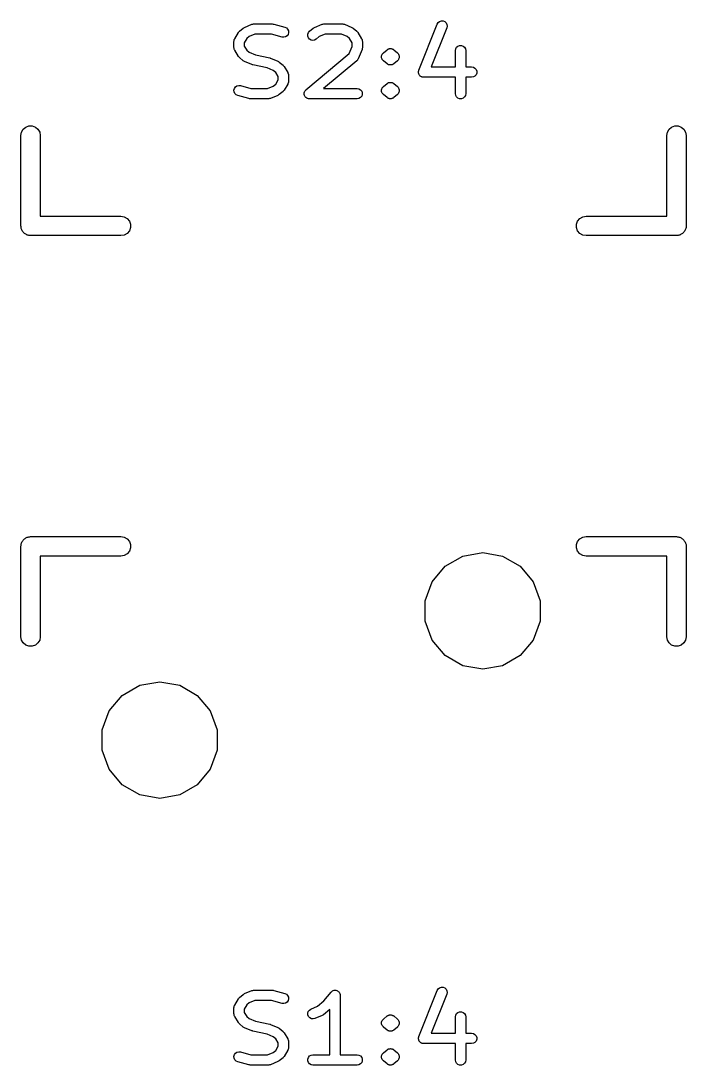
# Model space of a CAD drawing. Extents: x 15 to 276, y -105 to -15.
# Drawn here: x 91.46 to 104.54, y -82.85 to -62.32 of the extents above; entities that cross this region are included whole.
import ezdxf

# ---------------------------------------------------------------- set-up
doc = ezdxf.new("R2010")
doc.units = 0
doc.header["$MEASUREMENT"] = 0
doc.layers.add('BLACK', color=7, linetype='CONTINUOUS')

msp = doc.modelspace()

# ---------------------------------------------------------------- linework, layer by layer
at = {"layer": 'Black'}
for p, q in [((95.8564, -62.4462), (96.0015, -62.3857)), ((96.0015, -62.3857), (96.0038, -62.3852)), ((96.0038, -62.3852), (96.0058, -62.3841)), ((96.0058, -62.3841), (96.0209, -62.3814)), ((96.0209, -62.3814), (96.0359, -62.378)), ((96.0359, -62.378), (96.0383, -62.3783)), ((96.0383, -62.3783), (96.0406, -62.3779)), ((96.0406, -62.3779), (96.4034, -62.3779)), ((96.4034, -62.3779), (96.417, -62.3803)), ((96.417, -62.3803), (96.4306, -62.3816)), ((96.4306, -62.3816), (96.6483, -62.4421)), ((97.2352, -62.4462), (97.3804, -62.3857)), ((97.3804, -62.3857), (97.3826, -62.3852)), ((97.3826, -62.3852), (97.3847, -62.3841)), ((97.3847, -62.3841), (97.3998, -62.3814)), ((97.3998, -62.3814), (97.4148, -62.378)), ((97.4148, -62.378), (97.4171, -62.3783)), ((97.4171, -62.3783), (97.4194, -62.3779)), ((97.4194, -62.3779), (97.7823, -62.3779)), ((97.7823, -62.3779), (97.7846, -62.3783)), ((97.7846, -62.3783), (97.7869, -62.378)), ((97.7869, -62.378), (97.8019, -62.3814)), ((97.8019, -62.3814), (97.817, -62.3841)), ((97.817, -62.3841), (97.8191, -62.3852)), ((97.8191, -62.3852), (97.8214, -62.3857)), ((97.8214, -62.3857), (97.9665, -62.4462)), ((99.2845, -63.2885), (99.6474, -62.3813)), ((99.6474, -62.3813), (99.666, -62.3513)), ((99.666, -62.3513), (99.6937, -62.3295)), ((99.6937, -62.3295), (99.7272, -62.3185)), ((99.7272, -62.3185), (99.7625, -62.3196)), ((99.7625, -62.3196), (99.7953, -62.3327)), ((99.7953, -62.3327), (99.8216, -62.3562)), ((99.8216, -62.3562), (99.8382, -62.3873)), ((99.8382, -62.3873), (99.8433, -62.4222)), ((95.6632, -62.6692), (95.7357, -62.5482)), ((95.7357, -62.5482), (95.7468, -62.5354)), ((95.7468, -62.5354), (95.7578, -62.5224)), ((95.7578, -62.5224), (95.8304, -62.4619)), ((95.8304, -62.4619), (95.8436, -62.4544)), ((95.8436, -62.4544), (95.8564, -62.4462)), ((96.0609, -62.5811), (95.9487, -62.6279)), ((96.3896, -62.5811), (96.0609, -62.5811)), ((96.5939, -62.6379), (96.3896, -62.5811)), ((96.6483, -62.4421), (96.6802, -62.4573)), ((96.6923, -62.6125), (96.6632, -62.6325)), ((96.6802, -62.4573), (96.7049, -62.4825)), ((96.7128, -62.5838), (96.6923, -62.6125)), ((96.7049, -62.4825), (96.7195, -62.5146)), ((96.7223, -62.5498), (96.7128, -62.5838)), ((96.7195, -62.5146), (96.7223, -62.5498)), ((97.1016, -62.6178), (97.1017, -62.5825)), ((97.1136, -62.651), (97.1016, -62.6178)), ((97.1017, -62.5825), (97.1139, -62.5494)), ((97.1139, -62.5494), (97.1367, -62.5224)), ((97.1367, -62.5224), (97.2092, -62.4619)), ((97.2092, -62.4619), (97.2224, -62.4544)), ((97.2224, -62.4544), (97.2352, -62.4462)), ((97.4397, -62.5811), (97.3275, -62.6279)), ((97.762, -62.5811), (97.4397, -62.5811)), ((97.8742, -62.6279), (97.762, -62.5811)), ((97.9665, -62.4462), (97.9793, -62.4544)), ((97.9793, -62.4544), (97.9925, -62.4619)), ((97.9925, -62.4619), (98.065, -62.5224)), ((98.065, -62.5224), (98.076, -62.5354)), ((98.076, -62.5354), (98.0871, -62.5482)), ((98.0871, -62.5482), (98.1597, -62.6692)), ((99.836, -62.4568), (99.5289, -63.2246)), ((99.8433, -62.4222), (99.836, -62.4568)), ((95.6487, -62.7214), (95.6504, -62.7118)), ((95.6487, -62.8424), (95.6487, -62.7214)), ((95.6504, -62.7118), (95.6505, -62.7021)), ((95.6505, -62.7021), (95.6534, -62.6946)), ((95.6534, -62.6946), (95.6548, -62.6867)), ((95.6548, -62.6867), (95.6597, -62.6782)), ((95.6597, -62.6782), (95.6632, -62.6692)), ((95.9011, -62.6675), (95.8519, -62.7496)), ((95.8519, -62.7496), (95.8519, -62.8142)), ((95.8519, -62.8142), (95.9011, -62.8963)), ((95.9487, -62.6279), (95.9011, -62.6675)), ((96.6291, -62.6413), (96.5939, -62.6379)), ((96.6632, -62.6325), (96.6291, -62.6413)), ((97.1361, -62.6781), (97.1136, -62.651)), ((97.1666, -62.6958), (97.1361, -62.6781)), ((97.2014, -62.7021), (97.1666, -62.6958)), ((97.2361, -62.6961), (97.2014, -62.7021)), ((97.2668, -62.6785), (97.2361, -62.6961)), ((97.3275, -62.6279), (97.2668, -62.6785)), ((97.9217, -62.6675), (97.8742, -62.6279)), ((97.9152, -62.9622), (97.971, -62.8228)), ((97.971, -62.7496), (97.9217, -62.6675)), ((97.971, -62.8228), (97.971, -62.7496)), ((98.1597, -62.6692), (98.1632, -62.6782)), ((98.1632, -62.6782), (98.168, -62.6867)), ((98.168, -62.6867), (98.1694, -62.6946)), ((98.1694, -62.6946), (98.1723, -62.7021)), ((98.1723, -62.7021), (98.1725, -62.7118)), ((98.1725, -62.7118), (98.1742, -62.7214)), ((98.1742, -62.7214), (98.1742, -62.8424)), ((100.027, -62.8376), (100.054, -62.8149)), ((100.054, -62.8149), (100.087, -62.8028)), ((100.087, -62.8028), (100.122, -62.8028)), ((100.122, -62.8028), (100.155, -62.8149)), ((100.155, -62.8149), (100.182, -62.8376)), ((95.6504, -62.852), (95.6487, -62.8424)), ((95.6505, -62.8617), (95.6504, -62.852)), ((95.6534, -62.8692), (95.6505, -62.8617)), ((95.6548, -62.8771), (95.6534, -62.8692)), ((95.6597, -62.8856), (95.6548, -62.8771)), ((95.6632, -62.8947), (95.6597, -62.8856)), ((95.7357, -63.0156), (95.6632, -62.8947)), ((95.7469, -63.0284), (95.7357, -63.0156)), ((95.7578, -63.0414), (95.7469, -63.0284)), ((95.9011, -62.8963), (95.9487, -62.9359)), ((95.9487, -62.9359), (96.0707, -62.9868)), ((96.0707, -62.9868), (96.3516, -63.0453)), ((97.0641, -63.6715), (97.9152, -62.9622)), ((98.1669, -62.8801), (98.0943, -63.0615)), ((98.1672, -62.8785), (98.1669, -62.8801)), ((98.168, -62.8771), (98.1672, -62.8785)), ((98.1708, -62.8613), (98.168, -62.8771)), ((98.1741, -62.8456), (98.1708, -62.8613)), ((98.1742, -62.8424), (98.1739, -62.844)), ((98.1739, -62.844), (98.1741, -62.8456)), ((98.553, -63.0065), (98.5531, -63.0062)), ((98.5531, -63.0238), (98.553, -63.0065)), ((98.553, -63.0411), (98.5531, -63.0238)), ((98.5531, -63.0058), (98.5591, -62.9896)), ((98.5531, -63.0062), (98.5531, -63.0058)), ((98.5591, -62.9896), (98.565, -62.9733)), ((98.565, -62.9733), (98.5652, -62.973)), ((98.5652, -62.973), (98.5653, -62.9727)), ((98.5653, -62.9727), (98.5766, -62.9594)), ((98.5766, -62.9594), (98.5876, -62.9462)), ((98.5876, -62.9462), (98.5879, -62.946)), ((98.5879, -62.946), (98.5881, -62.9458)), ((98.5881, -62.9458), (98.6607, -62.8853)), ((98.6607, -62.8853), (98.6682, -62.8809)), ((98.6682, -62.8809), (98.6749, -62.8753)), ((98.6749, -62.8753), (98.6831, -62.8724)), ((98.6831, -62.8724), (98.6906, -62.868)), ((98.6906, -62.868), (98.691, -62.8679)), ((98.691, -62.8679), (98.6913, -62.8677)), ((98.6913, -62.8677), (98.6999, -62.8663)), ((98.6999, -62.8663), (98.7081, -62.8633)), ((98.7081, -62.8633), (98.7168, -62.8633)), ((98.7168, -62.8633), (98.7254, -62.8617)), ((98.7254, -62.8617), (98.7257, -62.8618)), ((98.7257, -62.8618), (98.7261, -62.8617)), ((98.7261, -62.8617), (98.7346, -62.8633)), ((98.7346, -62.8633), (98.7434, -62.8633)), ((98.7434, -62.8633), (98.7515, -62.8663)), ((98.7515, -62.8663), (98.7601, -62.8677)), ((98.7601, -62.8677), (98.7604, -62.8679)), ((98.7604, -62.8679), (98.7608, -62.868)), ((98.7608, -62.868), (98.7683, -62.8724)), ((98.7683, -62.8724), (98.7765, -62.8753)), ((98.7765, -62.8753), (98.7832, -62.8809)), ((98.7832, -62.8809), (98.7908, -62.8853)), ((98.7908, -62.8853), (98.8633, -62.9458)), ((98.8633, -62.9458), (98.8636, -62.946)), ((98.8636, -62.946), (98.8639, -62.9462)), ((98.8639, -62.9462), (98.8749, -62.9594)), ((98.8749, -62.9594), (98.8861, -62.9727)), ((98.8861, -62.9727), (98.8862, -62.973)), ((98.8862, -62.973), (98.8864, -62.9733)), ((98.8864, -62.9733), (98.8923, -62.9895)), ((98.8923, -62.9895), (98.8983, -63.0058)), ((98.8983, -63.0058), (98.8983, -63.0062)), ((98.8983, -63.0062), (98.8984, -63.0065)), ((98.8984, -63.0065), (98.8983, -63.0238)), ((98.8983, -63.0238), (98.8984, -63.0411)), ((100.003, -62.9029), (100.009, -62.8681)), ((100.003, -63.2246), (100.003, -62.9029)), ((100.009, -62.8681), (100.027, -62.8376)), ((100.182, -62.8376), (100.2, -62.8681)), ((100.2, -62.8681), (100.206, -62.9029)), ((100.206, -62.9029), (100.206, -63.2246)), ((95.8304, -63.1019), (95.7578, -63.0414)), ((95.8436, -63.1094), (95.8304, -63.1019)), ((95.8564, -63.1176), (95.8436, -63.1094)), ((96.0015, -63.1781), (95.8564, -63.1176)), ((96.0109, -63.1802), (96.0015, -63.1781)), ((96.0198, -63.1837), (96.0109, -63.1802)), ((96.3007, -63.2423), (96.0198, -63.1837)), ((96.3516, -63.0453), (96.3605, -63.0489)), ((96.3605, -63.0489), (96.3699, -63.051)), ((96.3699, -63.051), (96.5151, -63.1115)), ((96.5151, -63.1115), (96.5279, -63.1196)), ((96.5279, -63.1196), (96.541, -63.1272)), ((96.541, -63.1272), (96.6136, -63.1877)), ((96.6136, -63.1877), (96.6246, -63.2006)), ((96.6246, -63.2006), (96.6357, -63.2134)), ((96.6357, -63.2134), (96.7083, -63.3344)), ((98.065, -63.1019), (97.4098, -63.6479)), ((98.0699, -63.0962), (98.065, -63.1019)), ((98.0757, -63.0915), (98.0699, -63.0962)), ((98.0812, -63.0828), (98.0757, -63.0915)), ((98.0878, -63.0749), (98.0812, -63.0828)), ((98.0904, -63.0679), (98.0878, -63.0749)), ((98.0943, -63.0615), (98.0904, -63.0679)), ((98.5531, -63.0414), (98.553, -63.0411)), ((98.5531, -63.0418), (98.5531, -63.0414)), ((98.5592, -63.0581), (98.5531, -63.0418)), ((98.565, -63.0743), (98.5592, -63.0581)), ((98.5652, -63.0746), (98.565, -63.0743)), ((98.5653, -63.0749), (98.5652, -63.0746)), ((98.5766, -63.0882), (98.5653, -63.0749)), ((98.5876, -63.1014), (98.5766, -63.0882)), ((98.5879, -63.1016), (98.5876, -63.1014)), ((98.5881, -63.1019), (98.5879, -63.1016)), ((98.6607, -63.1623), (98.5881, -63.1019)), ((98.6682, -63.1667), (98.6607, -63.1623)), ((98.6749, -63.1723), (98.6682, -63.1667)), ((98.6831, -63.1753), (98.6749, -63.1723)), ((98.6906, -63.1796), (98.6831, -63.1753)), ((98.691, -63.1797), (98.6906, -63.1796)), ((98.6913, -63.1799), (98.691, -63.1797)), ((98.6999, -63.1814), (98.6913, -63.1799)), ((98.7081, -63.1843), (98.6999, -63.1814)), ((98.7168, -63.1843), (98.7081, -63.1843)), ((98.7254, -63.1859), (98.7168, -63.1843)), ((98.7257, -63.1858), (98.7254, -63.1859)), ((98.7261, -63.1859), (98.7257, -63.1858)), ((98.7346, -63.1843), (98.7261, -63.1859)), ((98.7434, -63.1843), (98.7346, -63.1843)), ((98.7515, -63.1814), (98.7434, -63.1843)), ((98.7601, -63.1799), (98.7515, -63.1814)), ((98.7604, -63.1797), (98.7601, -63.1799)), ((98.7608, -63.1796), (98.7604, -63.1797)), ((98.7683, -63.1753), (98.7608, -63.1796)), ((98.7765, -63.1723), (98.7683, -63.1753)), ((98.7832, -63.1667), (98.7765, -63.1723)), ((98.7908, -63.1623), (98.7832, -63.1667)), ((98.8633, -63.1019), (98.7908, -63.1623)), ((98.8636, -63.1016), (98.8633, -63.1019)), ((98.8639, -63.1014), (98.8636, -63.1016)), ((98.8749, -63.0882), (98.8639, -63.1014)), ((98.8861, -63.0749), (98.8749, -63.0882)), ((98.8862, -63.0746), (98.8861, -63.0749)), ((98.8864, -63.0743), (98.8862, -63.0746)), ((98.8923, -63.058), (98.8864, -63.0743)), ((98.8983, -63.0418), (98.8923, -63.058)), ((98.8984, -63.0411), (98.8983, -63.0414)), ((98.8983, -63.0414), (98.8983, -63.0418)), ((99.5289, -63.2246), (100.003, -63.2246)), ((100.206, -63.2246), (100.322, -63.2246)), ((100.322, -63.2246), (100.357, -63.2307)), ((100.357, -63.2307), (100.388, -63.2484)), ((96.4228, -63.2931), (96.3007, -63.2423)), ((96.4703, -63.3327), (96.4228, -63.2931)), ((96.5195, -63.4148), (96.4703, -63.3327)), ((96.5195, -63.4795), (96.5195, -63.4148)), ((96.7083, -63.3344), (96.7117, -63.3435)), ((96.7117, -63.3435), (96.7166, -63.3519)), ((96.7166, -63.3519), (96.718, -63.3598)), ((96.718, -63.3598), (96.7209, -63.3673)), ((96.7209, -63.3673), (96.7211, -63.3771)), ((96.7211, -63.3771), (96.7227, -63.3867)), ((96.7227, -63.3867), (96.7227, -63.5076)), ((99.2773, -63.323), (99.2788, -63.3158)), ((99.2788, -63.3334), (99.2773, -63.323)), ((99.2788, -63.3085), (99.2824, -63.2987)), ((99.2788, -63.3158), (99.2788, -63.3085)), ((99.2788, -63.3438), (99.2788, -63.3334)), ((99.2813, -63.3507), (99.2788, -63.3438)), ((99.2823, -63.3579), (99.2813, -63.3507)), ((99.2873, -63.3672), (99.2823, -63.3579)), ((99.2824, -63.2987), (99.2845, -63.2885)), ((99.2909, -63.377), (99.2873, -63.3672)), ((99.2956, -63.3826), (99.2909, -63.377)), ((99.299, -63.389), (99.2956, -63.3826)), ((99.3068, -63.396), (99.299, -63.389)), ((99.3136, -63.404), (99.3068, -63.396)), ((99.3199, -63.4077), (99.3136, -63.404)), ((99.3253, -63.4125), (99.3199, -63.4077)), ((99.335, -63.4164), (99.3253, -63.4125)), ((99.3441, -63.4217), (99.335, -63.4164)), ((99.3513, -63.4229), (99.3441, -63.4217)), ((99.3581, -63.4256), (99.3513, -63.4229)), ((99.3685, -63.426), (99.3581, -63.4256)), ((99.3789, -63.4278), (99.3685, -63.426)), ((100.003, -63.4278), (99.3789, -63.4278)), ((100.003, -63.7495), (100.003, -63.4278)), ((100.322, -63.4278), (100.206, -63.4278)), ((100.206, -63.4278), (100.206, -63.7495)), ((100.357, -63.4217), (100.322, -63.4278)), ((100.388, -63.404), (100.357, -63.4217)), ((100.388, -63.2484), (100.41, -63.2754)), ((100.41, -63.377), (100.388, -63.404)), ((100.41, -63.2754), (100.422, -63.3085)), ((100.422, -63.3438), (100.41, -63.377)), ((100.422, -63.3085), (100.422, -63.3438)), ((95.6492, -63.6793), (95.6586, -63.6453)), ((95.6586, -63.6453), (95.6791, -63.6166)), ((95.6791, -63.6166), (95.7082, -63.5966)), ((95.7082, -63.5966), (95.7424, -63.5878)), ((95.7424, -63.5878), (95.7775, -63.5912)), ((95.7775, -63.5912), (95.9818, -63.6479)), ((95.9818, -63.6479), (96.3105, -63.6479)), ((96.3105, -63.6479), (96.4228, -63.6012)), ((96.4228, -63.6012), (96.4703, -63.5615)), ((96.4703, -63.5615), (96.5195, -63.4795)), ((96.7083, -63.5599), (96.6357, -63.6808)), ((96.7117, -63.5508), (96.7083, -63.5599)), ((96.7166, -63.5424), (96.7117, -63.5508)), ((96.718, -63.5344), (96.7166, -63.5424)), ((96.7209, -63.5269), (96.718, -63.5344)), ((96.7211, -63.5172), (96.7209, -63.5269)), ((96.7227, -63.5076), (96.7211, -63.5172)), ((97.4098, -63.6479), (98.0726, -63.6479)), ((98.0726, -63.6479), (98.1073, -63.6541)), ((98.5591, -63.6548), (98.565, -63.6385)), ((98.565, -63.6385), (98.5652, -63.6383)), ((98.5652, -63.6383), (98.5653, -63.6379)), ((98.5653, -63.6379), (98.5766, -63.6247)), ((98.5766, -63.6247), (98.5876, -63.6114)), ((98.5876, -63.6114), (98.5879, -63.6113)), ((98.5879, -63.6113), (98.5881, -63.611)), ((98.5881, -63.611), (98.6607, -63.5505)), ((98.6607, -63.5505), (98.6682, -63.5462)), ((98.6682, -63.5462), (98.6749, -63.5406)), ((98.6749, -63.5406), (98.6831, -63.5376)), ((98.6831, -63.5376), (98.6906, -63.5332)), ((98.6906, -63.5332), (98.691, -63.5332)), ((98.691, -63.5332), (98.6913, -63.533)), ((98.6913, -63.533), (98.6999, -63.5315)), ((98.6999, -63.5315), (98.7081, -63.5285)), ((98.7081, -63.5285), (98.7168, -63.5285)), ((98.7168, -63.5285), (98.7254, -63.527)), ((98.7254, -63.527), (98.7257, -63.527)), ((98.7257, -63.527), (98.7261, -63.527)), ((98.7261, -63.527), (98.7346, -63.5285)), ((98.7346, -63.5285), (98.7434, -63.5285)), ((98.7434, -63.5285), (98.7515, -63.5315)), ((98.7515, -63.5315), (98.7601, -63.533)), ((98.7601, -63.533), (98.7604, -63.5332)), ((98.7604, -63.5332), (98.7608, -63.5332)), ((98.7608, -63.5332), (98.7683, -63.5376)), ((98.7683, -63.5376), (98.7765, -63.5406)), ((98.7765, -63.5406), (98.7832, -63.5462)), ((98.7832, -63.5462), (98.7908, -63.5505)), ((98.7908, -63.5505), (98.8633, -63.611)), ((98.8633, -63.611), (98.8636, -63.6113)), ((98.8636, -63.6113), (98.8639, -63.6114)), ((98.8639, -63.6114), (98.8749, -63.6247)), ((98.8749, -63.6247), (98.8861, -63.6379)), ((98.8861, -63.6379), (98.8862, -63.6383)), ((98.8862, -63.6383), (98.8864, -63.6385)), ((98.8864, -63.6385), (98.8923, -63.6548)), ((95.6519, -63.7144), (95.6492, -63.6793)), ((95.6665, -63.7466), (95.6519, -63.7144)), ((95.6913, -63.7717), (95.6665, -63.7466)), ((95.7231, -63.7869), (95.6913, -63.7717)), ((95.9408, -63.8474), (95.7231, -63.7869)), ((95.9545, -63.8487), (95.9408, -63.8474)), ((95.968, -63.8511), (95.9545, -63.8487)), ((96.3309, -63.8511), (95.968, -63.8511)), ((96.3332, -63.8507), (96.3309, -63.8511)), ((96.3355, -63.851), (96.3332, -63.8507)), ((96.3505, -63.8477), (96.3355, -63.851)), ((96.3656, -63.845), (96.3505, -63.8477)), ((96.3676, -63.8438), (96.3656, -63.845)), ((96.3699, -63.8433), (96.3676, -63.8438)), ((96.5151, -63.7828), (96.3699, -63.8433)), ((96.5279, -63.7746), (96.5151, -63.7828)), ((96.541, -63.7671), (96.5279, -63.7746)), ((96.6136, -63.7066), (96.541, -63.7671)), ((96.6246, -63.6937), (96.6136, -63.7066)), ((96.6357, -63.6808), (96.6246, -63.6937)), ((97.029, -63.7668), (97.0291, -63.7492)), ((97.0291, -63.767), (97.029, -63.7668)), ((97.0291, -63.7315), (97.0352, -63.7151)), ((97.0291, -63.7317), (97.0291, -63.7315)), ((97.0291, -63.7319), (97.0291, -63.7317)), ((97.0291, -63.7492), (97.0291, -63.7319)), ((97.0291, -63.7672), (97.0291, -63.767)), ((97.035, -63.7835), (97.0291, -63.7672)), ((97.041, -63.8), (97.035, -63.7835)), ((97.0352, -63.7151), (97.0412, -63.6987)), ((97.0411, -63.8002), (97.041, -63.8)), ((97.0412, -63.8003), (97.0411, -63.8002)), ((97.0412, -63.6987), (97.0413, -63.6986)), ((97.0524, -63.8138), (97.0412, -63.8003)), ((97.0413, -63.6984), (97.0527, -63.685)), ((97.0413, -63.6986), (97.0413, -63.6984)), ((97.0636, -63.8271), (97.0524, -63.8138)), ((97.0527, -63.685), (97.0638, -63.6717)), ((97.0637, -63.8272), (97.0636, -63.8271)), ((97.0638, -63.8274), (97.0637, -63.8272)), ((97.0638, -63.6717), (97.064, -63.6716)), ((97.0791, -63.8361), (97.0638, -63.8274)), ((97.064, -63.6716), (97.0641, -63.6715)), ((97.0941, -63.8449), (97.0791, -63.8361)), ((97.0942, -63.8449), (97.0941, -63.8449)), ((97.0944, -63.845), (97.0942, -63.8449)), ((97.1117, -63.8481), (97.0944, -63.845)), ((97.1288, -63.8511), (97.1117, -63.8481)), ((97.129, -63.8511), (97.1288, -63.8511)), ((97.1291, -63.8511), (97.129, -63.8511)), ((98.0726, -63.8511), (97.1291, -63.8511)), ((98.1073, -63.845), (98.0726, -63.8511)), ((98.1073, -63.6541), (98.1379, -63.6717)), ((98.1379, -63.8274), (98.1073, -63.845)), ((98.1379, -63.6717), (98.1606, -63.6987)), ((98.1606, -63.8003), (98.1379, -63.8274)), ((98.1606, -63.6987), (98.1726, -63.7319)), ((98.1726, -63.7672), (98.1606, -63.8003)), ((98.1726, -63.7319), (98.1726, -63.7672)), ((98.553, -63.6717), (98.5531, -63.6714)), ((98.5531, -63.6891), (98.553, -63.6717)), ((98.553, -63.7064), (98.5531, -63.6891)), ((98.5531, -63.7067), (98.553, -63.7064)), ((98.5531, -63.6711), (98.5591, -63.6548)), ((98.5531, -63.6714), (98.5531, -63.6711)), ((98.5531, -63.707), (98.5531, -63.7067)), ((98.5592, -63.7234), (98.5531, -63.707)), ((98.565, -63.7395), (98.5592, -63.7234)), ((98.5652, -63.7398), (98.565, -63.7395)), ((98.5653, -63.7401), (98.5652, -63.7398)), ((98.5766, -63.7534), (98.5653, -63.7401)), ((98.5876, -63.7667), (98.5766, -63.7534)), ((98.5879, -63.7668), (98.5876, -63.7667)), ((98.5881, -63.7671), (98.5879, -63.7668)), ((98.6607, -63.8276), (98.5881, -63.7671)), ((98.6682, -63.8319), (98.6607, -63.8276)), ((98.6749, -63.8375), (98.6682, -63.8319)), ((98.6831, -63.8405), (98.6749, -63.8375)), ((98.6906, -63.8449), (98.6831, -63.8405)), ((98.691, -63.8449), (98.6906, -63.8449)), ((98.6913, -63.8451), (98.691, -63.8449)), ((98.6999, -63.8466), (98.6913, -63.8451)), ((98.7081, -63.8496), (98.6999, -63.8466)), ((98.7168, -63.8496), (98.7081, -63.8496)), ((98.7254, -63.8511), (98.7168, -63.8496)), ((98.7257, -63.8511), (98.7254, -63.8511)), ((98.7261, -63.8511), (98.7257, -63.8511)), ((98.7346, -63.8496), (98.7261, -63.8511)), ((98.7434, -63.8496), (98.7346, -63.8496)), ((98.7515, -63.8466), (98.7434, -63.8496)), ((98.7601, -63.8451), (98.7515, -63.8466)), ((98.7604, -63.8449), (98.7601, -63.8451)), ((98.7608, -63.8449), (98.7604, -63.8449)), ((98.7683, -63.8405), (98.7608, -63.8449)), ((98.7765, -63.8375), (98.7683, -63.8405)), ((98.7832, -63.8319), (98.7765, -63.8375)), ((98.7908, -63.8276), (98.7832, -63.8319)), ((98.8633, -63.7671), (98.7908, -63.8276)), ((98.8636, -63.7668), (98.8633, -63.7671)), ((98.8639, -63.7667), (98.8636, -63.7668)), ((98.8749, -63.7534), (98.8639, -63.7667)), ((98.8861, -63.7401), (98.8749, -63.7534)), ((98.8862, -63.7398), (98.8861, -63.7401)), ((98.8864, -63.7395), (98.8862, -63.7398)), ((98.8923, -63.7233), (98.8864, -63.7395)), ((98.8923, -63.6548), (98.8983, -63.6711)), ((98.8983, -63.707), (98.8923, -63.7233)), ((98.8983, -63.6711), (98.8983, -63.6714)), ((98.8983, -63.6714), (98.8984, -63.6717)), ((98.8984, -63.6717), (98.8983, -63.689)), ((98.8983, -63.689), (98.8984, -63.7064)), ((98.8984, -63.7064), (98.8983, -63.7067)), ((98.8983, -63.7067), (98.8983, -63.707)), ((100.009, -63.7843), (100.003, -63.7495)), ((100.027, -63.8148), (100.009, -63.7843)), ((100.054, -63.8375), (100.027, -63.8148)), ((100.087, -63.8496), (100.054, -63.8375)), ((100.122, -63.8496), (100.087, -63.8496)), ((100.155, -63.8375), (100.122, -63.8496)), ((100.182, -63.8148), (100.155, -63.8375)), ((100.2, -63.7843), (100.182, -63.8148)), ((100.206, -63.7495), (100.2, -63.7843)), ((91.471, -64.5068), (91.5041, -64.4495)), ((91.5041, -64.4495), (91.5547, -64.407)), ((91.5547, -64.407), (91.6169, -64.3844)), ((91.6169, -64.3844), (91.6831, -64.3844)), ((91.6831, -64.3844), (91.7452, -64.407)), ((91.7452, -64.407), (91.7959, -64.4495)), ((91.7959, -64.4495), (91.829, -64.5068)), ((104.171, -64.5068), (104.204, -64.4495)), ((104.204, -64.4495), (104.255, -64.407)), ((104.255, -64.407), (104.317, -64.3844)), ((104.317, -64.3844), (104.383, -64.3844)), ((104.383, -64.3844), (104.445, -64.407)), ((104.445, -64.407), (104.496, -64.4495)), ((104.496, -64.4495), (104.529, -64.5068)), ((91.4595, -64.572), (91.471, -64.5068)), ((91.4595, -66.35), (91.4595, -64.572)), ((91.829, -64.5068), (91.8405, -64.572)), ((91.8405, -64.572), (91.8405, -66.1595)), ((104.159, -64.572), (104.171, -64.5068)), ((104.159, -66.1595), (104.159, -64.572)), ((104.529, -64.5068), (104.54, -64.572)), ((104.54, -64.572), (104.54, -66.35)), ((91.8405, -66.1595), (93.428, -66.1595)), ((93.428, -66.1595), (93.4932, -66.171)), ((93.4932, -66.171), (93.5505, -66.2041)), ((93.5505, -66.2041), (93.593, -66.2548)), ((93.593, -66.2548), (93.6156, -66.3169)), ((93.6156, -66.3169), (93.6156, -66.3831)), ((102.384, -66.3169), (102.407, -66.2548)), ((102.384, -66.3831), (102.384, -66.3169)), ((102.407, -66.2548), (102.45, -66.2041)), ((102.45, -66.2041), (102.507, -66.171)), ((102.507, -66.171), (102.572, -66.1595)), ((102.572, -66.1595), (104.159, -66.1595)), ((91.4624, -66.3664), (91.4595, -66.35)), ((91.4624, -66.3831), (91.4624, -66.3664)), ((91.4681, -66.3987), (91.4624, -66.3831)), ((91.471, -66.4152), (91.4681, -66.3987)), ((91.4793, -66.4296), (91.471, -66.4152)), ((91.485, -66.4453), (91.4793, -66.4296)), ((91.4957, -66.458), (91.485, -66.4453)), ((91.5041, -66.4725), (91.4957, -66.458)), ((91.5168, -66.4832), (91.5041, -66.4725)), ((91.5275, -66.4959), (91.5168, -66.4832)), ((91.542, -66.5043), (91.5275, -66.4959)), ((91.5547, -66.515), (91.542, -66.5043)), ((91.5704, -66.5207), (91.5547, -66.515)), ((91.5848, -66.529), (91.5704, -66.5207)), ((93.5505, -66.4959), (93.4932, -66.529)), ((93.593, -66.4453), (93.5505, -66.4959)), ((93.6156, -66.3831), (93.593, -66.4453)), ((102.407, -66.4453), (102.384, -66.3831)), ((102.45, -66.4959), (102.407, -66.4453)), ((102.507, -66.529), (102.45, -66.4959)), ((104.43, -66.5207), (104.415, -66.529)), ((104.445, -66.515), (104.43, -66.5207)), ((104.458, -66.5043), (104.445, -66.515)), ((104.472, -66.4959), (104.458, -66.5043)), ((104.483, -66.4832), (104.472, -66.4959)), ((104.496, -66.4725), (104.483, -66.4832)), ((104.504, -66.458), (104.496, -66.4725)), ((104.515, -66.4453), (104.504, -66.458)), ((104.521, -66.4296), (104.515, -66.4453)), ((104.529, -66.4152), (104.521, -66.4296)), ((104.532, -66.3987), (104.529, -66.4152)), ((104.538, -66.3831), (104.532, -66.3987)), ((104.54, -66.35), (104.538, -66.3664)), ((104.538, -66.3664), (104.538, -66.3831)), ((91.6013, -66.5319), (91.5848, -66.529)), ((91.6169, -66.5376), (91.6013, -66.5319)), ((91.6336, -66.5376), (91.6169, -66.5376)), ((91.65, -66.5405), (91.6336, -66.5376)), ((93.428, -66.5405), (91.65, -66.5405)), ((93.4932, -66.529), (93.428, -66.5405)), ((102.572, -66.5405), (102.507, -66.529)), ((104.35, -66.5405), (102.572, -66.5405)), ((104.366, -66.5376), (104.35, -66.5405)), ((104.383, -66.5376), (104.366, -66.5376)), ((104.399, -66.5319), (104.383, -66.5376)), ((104.415, -66.529), (104.399, -66.5319)), ((91.5547, -72.485), (91.5704, -72.4793)), ((91.5704, -72.4793), (91.5848, -72.471)), ((91.5848, -72.471), (91.6013, -72.4681)), ((91.6013, -72.4681), (91.6169, -72.4624)), ((91.6169, -72.4624), (91.6336, -72.4624)), ((91.6336, -72.4624), (91.65, -72.4595)), ((91.65, -72.4595), (93.428, -72.4595)), ((93.428, -72.4595), (93.4932, -72.471)), ((93.4932, -72.471), (93.5505, -72.5041)), ((102.45, -72.5041), (102.507, -72.471)), ((102.507, -72.471), (102.572, -72.4595)), ((102.572, -72.4595), (104.35, -72.4595)), ((104.35, -72.4595), (104.366, -72.4624)), ((104.366, -72.4624), (104.383, -72.4624)), ((104.383, -72.4624), (104.399, -72.4681)), ((104.399, -72.4681), (104.415, -72.471)), ((104.415, -72.471), (104.43, -72.4793)), ((104.43, -72.4793), (104.445, -72.485)), ((91.4595, -72.65), (91.4624, -72.6336)), ((91.4595, -74.428), (91.4595, -72.65)), ((91.4624, -72.6169), (91.4681, -72.6013)), ((91.4624, -72.6336), (91.4624, -72.6169)), ((91.4681, -72.6013), (91.471, -72.5848)), ((91.471, -72.5848), (91.4793, -72.5704)), ((91.4793, -72.5704), (91.485, -72.5547)), ((91.485, -72.5547), (91.4957, -72.542)), ((91.4957, -72.542), (91.5041, -72.5275)), ((91.5041, -72.5275), (91.5168, -72.5168)), ((91.5168, -72.5168), (91.5275, -72.5041)), ((91.5275, -72.5041), (91.542, -72.4957)), ((91.542, -72.4957), (91.5547, -72.485)), ((93.5505, -72.5041), (93.593, -72.5547)), ((93.593, -72.5547), (93.6156, -72.6169)), ((93.6156, -72.6831), (93.593, -72.7452)), ((93.6156, -72.6169), (93.6156, -72.6831)), ((102.384, -72.6169), (102.407, -72.5547)), ((102.384, -72.6831), (102.384, -72.6169)), ((102.407, -72.7452), (102.384, -72.6831)), ((102.407, -72.5547), (102.45, -72.5041)), ((104.445, -72.485), (104.458, -72.4957)), ((104.458, -72.4957), (104.472, -72.5041)), ((104.472, -72.5041), (104.483, -72.5168)), ((104.483, -72.5168), (104.496, -72.5275)), ((104.496, -72.5275), (104.504, -72.542)), ((104.504, -72.542), (104.515, -72.5547)), ((104.515, -72.5547), (104.521, -72.5704)), ((104.521, -72.5704), (104.529, -72.5848)), ((104.529, -72.5848), (104.532, -72.6013)), ((104.532, -72.6013), (104.538, -72.6169)), ((104.538, -72.6169), (104.538, -72.6336)), ((104.538, -72.6336), (104.54, -72.65)), ((104.54, -72.65), (104.54, -74.428)), ((93.428, -72.8405), (91.8405, -72.8405)), ((91.8405, -72.8405), (91.8405, -74.428)), ((93.4932, -72.829), (93.428, -72.8405)), ((93.5505, -72.7959), (93.4932, -72.829)), ((93.593, -72.7452), (93.5505, -72.7959)), ((99.8025, -73.0411), (100.148, -72.8418)), ((100.148, -72.8418), (100.54, -72.7726)), ((100.54, -72.7726), (100.932, -72.8418)), ((100.932, -72.8418), (101.278, -73.0411)), ((102.45, -72.7959), (102.407, -72.7452)), ((102.507, -72.829), (102.45, -72.7959)), ((102.572, -72.8405), (102.507, -72.829)), ((104.159, -72.8405), (102.572, -72.8405)), ((104.159, -74.428), (104.159, -72.8405)), ((99.5464, -73.3463), (99.8025, -73.0411)), ((101.278, -73.0411), (101.534, -73.3463)), ((99.4101, -73.7208), (99.5464, -73.3463)), ((101.534, -73.3463), (101.67, -73.7208)), ((99.4101, -74.1192), (99.4101, -73.7208)), ((101.67, -73.7208), (101.67, -74.1192)), ((99.5464, -74.4937), (99.4101, -74.1192)), ((101.67, -74.1192), (101.534, -74.4937)), ((91.471, -74.4932), (91.4595, -74.428)), ((91.5041, -74.5505), (91.471, -74.4932)), ((91.829, -74.4932), (91.7959, -74.5505)), ((91.8405, -74.428), (91.829, -74.4932)), ((99.8025, -74.7989), (99.5464, -74.4937)), ((101.534, -74.4937), (101.278, -74.7989)), ((104.171, -74.4932), (104.159, -74.428)), ((104.204, -74.5505), (104.171, -74.4932)), ((104.529, -74.4932), (104.496, -74.5505)), ((104.54, -74.428), (104.529, -74.4932)), ((91.5547, -74.593), (91.5041, -74.5505)), ((91.6169, -74.6156), (91.5547, -74.593)), ((91.6831, -74.6156), (91.6169, -74.6156)), ((91.7452, -74.593), (91.6831, -74.6156)), ((91.7959, -74.5505), (91.7452, -74.593)), ((104.255, -74.593), (104.204, -74.5505)), ((104.317, -74.6156), (104.255, -74.593)), ((104.383, -74.6156), (104.317, -74.6156)), ((104.445, -74.593), (104.383, -74.6156)), ((104.496, -74.5505), (104.445, -74.593)), ((100.148, -74.9982), (99.8025, -74.7989)), ((101.278, -74.7989), (100.932, -74.9982)), ((100.54, -75.0674), (100.148, -74.9982)), ((100.932, -74.9982), (100.54, -75.0674)), ((93.7976, -75.3818), (94.19, -75.3126)), ((94.19, -75.3126), (94.5824, -75.3818)), ((93.4525, -75.5811), (93.7976, -75.3818)), ((94.5824, -75.3818), (94.9275, -75.5811)), ((93.1964, -75.8863), (93.4525, -75.5811)), ((94.9275, -75.5811), (95.1836, -75.8863)), ((93.0601, -76.2608), (93.1964, -75.8863)), ((95.1836, -75.8863), (95.3199, -76.2608)), ((93.0601, -76.6592), (93.0601, -76.2608)), ((95.3199, -76.2608), (95.3199, -76.6592)), ((93.1964, -77.0337), (93.0601, -76.6592)), ((95.3199, -76.6592), (95.1836, -77.0337)), ((93.4525, -77.3389), (93.1964, -77.0337)), ((95.1836, -77.0337), (94.9275, -77.3389)), ((93.7976, -77.5382), (93.4525, -77.3389)), ((94.9275, -77.3389), (94.5824, -77.5382)), ((94.19, -77.6074), (93.7976, -77.5382)), ((94.5824, -77.5382), (94.19, -77.6074)), ((95.7578, -81.5224), (95.8304, -81.4619)), ((95.8304, -81.4619), (95.8436, -81.4544)), ((95.8436, -81.4544), (95.8564, -81.4462)), ((95.8564, -81.4462), (96.0015, -81.3857)), ((96.0015, -81.3857), (96.0038, -81.3852)), ((96.0038, -81.3852), (96.0058, -81.3841)), ((96.0058, -81.3841), (96.0209, -81.3814)), ((96.0209, -81.3814), (96.0359, -81.378)), ((96.0359, -81.378), (96.0383, -81.3783)), ((96.0383, -81.3783), (96.0406, -81.3779)), ((96.0406, -81.3779), (96.4034, -81.3779)), ((96.4034, -81.3779), (96.417, -81.3803)), ((96.417, -81.3803), (96.4306, -81.3816)), ((96.4306, -81.3816), (96.6483, -81.4421)), ((96.6483, -81.4421), (96.6802, -81.4573)), ((96.6802, -81.4573), (96.7049, -81.4825)), ((96.7049, -81.4825), (96.7195, -81.5146)), ((97.4191, -81.5895), (97.5578, -81.4161)), ((97.5578, -81.4161), (97.5587, -81.4153)), ((97.5587, -81.4153), (97.5593, -81.4142)), ((97.5593, -81.4142), (97.5719, -81.4036)), ((97.5719, -81.4036), (97.5843, -81.3927)), ((97.5843, -81.3927), (97.5854, -81.3923)), ((97.5854, -81.3923), (97.5863, -81.3915)), ((97.5863, -81.3915), (97.6018, -81.3859)), ((97.6018, -81.3859), (97.6172, -81.3799)), ((97.6172, -81.3799), (97.6184, -81.3799)), ((97.6184, -81.3799), (97.6195, -81.3795)), ((97.6195, -81.3795), (97.6359, -81.3795)), ((97.6359, -81.3795), (97.6524, -81.3791)), ((97.6524, -81.3791), (97.6536, -81.3795)), ((97.6536, -81.3795), (97.6548, -81.3795)), ((97.6548, -81.3795), (97.6703, -81.3851)), ((97.6703, -81.3851), (97.6859, -81.3904)), ((97.6859, -81.3904), (97.6868, -81.3911)), ((97.6868, -81.3911), (97.6879, -81.3915)), ((97.6879, -81.3915), (97.7006, -81.4021)), ((97.7006, -81.4021), (97.7134, -81.4124)), ((97.7134, -81.4124), (97.7141, -81.4134)), ((97.7141, -81.4134), (97.715, -81.4142)), ((97.715, -81.4142), (97.7232, -81.4285)), ((97.7232, -81.4285), (97.7318, -81.4426)), ((97.7318, -81.4426), (97.732, -81.4437)), ((97.732, -81.4437), (97.7326, -81.4448)), ((97.7326, -81.4448), (97.7355, -81.461)), ((97.7355, -81.461), (97.7387, -81.4771)), ((97.7387, -81.4771), (97.7385, -81.4783)), ((97.7385, -81.4783), (97.7387, -81.4795)), ((97.7387, -81.4795), (97.7387, -82.6479)), ((99.2845, -82.2885), (99.6474, -81.3813)), ((99.836, -81.4568), (99.5289, -82.2246)), ((99.6474, -81.3813), (99.666, -81.3513)), ((99.666, -81.3513), (99.6937, -81.3295)), ((99.6937, -81.3295), (99.7272, -81.3185)), ((99.7272, -81.3185), (99.7625, -81.3196)), ((99.7625, -81.3196), (99.7953, -81.3327)), ((99.7953, -81.3327), (99.8216, -81.3562)), ((99.8216, -81.3562), (99.8382, -81.3873)), ((99.8433, -81.4222), (99.836, -81.4568)), ((99.8382, -81.3873), (99.8433, -81.4222)), ((95.6487, -81.7214), (95.6504, -81.7118)), ((95.6504, -81.7118), (95.6505, -81.7021)), ((95.6505, -81.7021), (95.6534, -81.6946)), ((95.6534, -81.6946), (95.6548, -81.6867)), ((95.6548, -81.6867), (95.6597, -81.6782)), ((95.6597, -81.6782), (95.6632, -81.6692)), ((95.6632, -81.6692), (95.7357, -81.5482)), ((95.7357, -81.5482), (95.7468, -81.5354)), ((95.7468, -81.5354), (95.7578, -81.5224)), ((95.9011, -81.6675), (95.8519, -81.7496)), ((95.9487, -81.6279), (95.9011, -81.6675)), ((96.0609, -81.5811), (95.9487, -81.6279)), ((96.3896, -81.5811), (96.0609, -81.5811)), ((96.5939, -81.6379), (96.3896, -81.5811)), ((96.6291, -81.6413), (96.5939, -81.6379)), ((96.6632, -81.6325), (96.6291, -81.6413)), ((96.6923, -81.6125), (96.6632, -81.6325)), ((96.7128, -81.5838), (96.6923, -81.6125)), ((96.7223, -81.5498), (96.7128, -81.5838)), ((96.7195, -81.5146), (96.7223, -81.5498)), ((97.1626, -81.7486), (97.2936, -81.694)), ((97.2936, -81.694), (97.4191, -81.5895)), ((95.6487, -81.8424), (95.6487, -81.7214)), ((95.6504, -81.852), (95.6487, -81.8424)), ((95.6505, -81.8617), (95.6504, -81.852)), ((95.6534, -81.8692), (95.6505, -81.8617)), ((95.6548, -81.8771), (95.6534, -81.8692)), ((95.6597, -81.8856), (95.6548, -81.8771)), ((95.6632, -81.8947), (95.6597, -81.8856)), ((95.7357, -82.0156), (95.6632, -81.8947)), ((95.8519, -81.7496), (95.8519, -81.8142)), ((95.8519, -81.8142), (95.9011, -81.8963)), ((95.9011, -81.8963), (95.9487, -81.9359)), ((97.101, -81.8293), (97.1115, -81.7957)), ((97.1026, -81.8646), (97.101, -81.8293)), ((97.1161, -81.8971), (97.1026, -81.8646)), ((97.1115, -81.7957), (97.1329, -81.7676)), ((97.14, -81.9231), (97.1161, -81.8971)), ((97.1329, -81.7676), (97.1626, -81.7486)), ((97.1714, -81.9393), (97.14, -81.9231)), ((97.3859, -81.8757), (97.2408, -81.9362)), ((97.3987, -81.8675), (97.3859, -81.8757)), ((97.4119, -81.86), (97.3987, -81.8675)), ((97.5355, -81.7569), (97.4119, -81.86)), ((97.5355, -82.6479), (97.5355, -81.7569)), ((98.5881, -81.9458), (98.6607, -81.8853)), ((98.6607, -81.8853), (98.6682, -81.8809)), ((98.6682, -81.8809), (98.6749, -81.8753)), ((98.6749, -81.8753), (98.6831, -81.8724)), ((98.6831, -81.8724), (98.6906, -81.868)), ((98.6906, -81.868), (98.691, -81.8679)), ((98.691, -81.8679), (98.6913, -81.8677)), ((98.6913, -81.8677), (98.6999, -81.8663)), ((98.6999, -81.8663), (98.7081, -81.8633)), ((98.7081, -81.8633), (98.7168, -81.8633)), ((98.7168, -81.8633), (98.7254, -81.8617)), ((98.7254, -81.8617), (98.7257, -81.8618)), ((98.7257, -81.8618), (98.7261, -81.8617)), ((98.7261, -81.8617), (98.7346, -81.8633)), ((98.7346, -81.8633), (98.7434, -81.8633)), ((98.7434, -81.8633), (98.7515, -81.8663)), ((98.7515, -81.8663), (98.7601, -81.8677)), ((98.7601, -81.8677), (98.7604, -81.8679)), ((98.7604, -81.8679), (98.7608, -81.868)), ((98.7608, -81.868), (98.7683, -81.8724)), ((98.7683, -81.8724), (98.7765, -81.8753)), ((98.7765, -81.8753), (98.7832, -81.8809)), ((98.7832, -81.8809), (98.7908, -81.8853)), ((98.7908, -81.8853), (98.8633, -81.9458)), ((100.003, -81.9029), (100.009, -81.8681)), ((100.003, -82.2246), (100.003, -81.9029)), ((100.009, -81.8681), (100.027, -81.8375)), ((100.027, -81.8375), (100.054, -81.8149)), ((100.054, -81.8149), (100.087, -81.8028)), ((100.087, -81.8028), (100.122, -81.8028)), ((100.122, -81.8028), (100.155, -81.8149)), ((100.155, -81.8149), (100.182, -81.8375)), ((100.182, -81.8375), (100.2, -81.8681)), ((100.2, -81.8681), (100.206, -81.9029)), ((100.206, -81.9029), (100.206, -82.2246)), ((95.7469, -82.0284), (95.7357, -82.0156)), ((95.7578, -82.0414), (95.7469, -82.0284)), ((95.8304, -82.1019), (95.7578, -82.0414)), ((95.8436, -82.1094), (95.8304, -82.1019)), ((95.8564, -82.1176), (95.8436, -82.1094)), ((96.0015, -82.1781), (95.8564, -82.1176)), ((95.9487, -81.9359), (96.0707, -81.9868)), ((96.0707, -81.9868), (96.3516, -82.0453)), ((96.3516, -82.0453), (96.3605, -82.0489)), ((96.3605, -82.0489), (96.3699, -82.051)), ((96.3699, -82.051), (96.5151, -82.1115)), ((96.5151, -82.1115), (96.5279, -82.1196)), ((96.5279, -82.1196), (96.541, -82.1272)), ((96.541, -82.1272), (96.6136, -82.1877)), ((97.2064, -81.9439), (97.1714, -81.9393)), ((97.2408, -81.9362), (97.2064, -81.9439)), ((98.553, -82.0065), (98.5531, -82.0062)), ((98.5531, -82.0238), (98.553, -82.0065)), ((98.553, -82.0411), (98.5531, -82.0238)), ((98.5531, -82.0414), (98.553, -82.0411)), ((98.5531, -82.0058), (98.5591, -81.9896)), ((98.5531, -82.0062), (98.5531, -82.0058)), ((98.5531, -82.0418), (98.5531, -82.0414)), ((98.5592, -82.0581), (98.5531, -82.0418)), ((98.5591, -81.9896), (98.565, -81.9733)), ((98.565, -82.0743), (98.5592, -82.0581)), ((98.565, -81.9733), (98.5652, -81.973)), ((98.5652, -82.0746), (98.565, -82.0743)), ((98.5652, -81.973), (98.5653, -81.9727)), ((98.5653, -82.0749), (98.5652, -82.0746)), ((98.5653, -81.9727), (98.5766, -81.9594)), ((98.5766, -82.0882), (98.5653, -82.0749)), ((98.5766, -81.9594), (98.5876, -81.9462)), ((98.5876, -82.1014), (98.5766, -82.0882)), ((98.5876, -81.9462), (98.5879, -81.946)), ((98.5879, -82.1016), (98.5876, -82.1014)), ((98.5879, -81.946), (98.5881, -81.9458)), ((98.5881, -82.1019), (98.5879, -82.1016)), ((98.6607, -82.1623), (98.5881, -82.1019)), ((98.8633, -82.1019), (98.7908, -82.1623)), ((98.8633, -81.9458), (98.8636, -81.946)), ((98.8636, -82.1016), (98.8633, -82.1019)), ((98.8636, -81.946), (98.8639, -81.9462)), ((98.8639, -82.1014), (98.8636, -82.1016)), ((98.8639, -81.9462), (98.8749, -81.9594)), ((98.8749, -82.0882), (98.8639, -82.1014)), ((98.8749, -81.9594), (98.8861, -81.9727)), ((98.8861, -82.0749), (98.8749, -82.0882)), ((98.8861, -81.9727), (98.8862, -81.973)), ((98.8862, -82.0746), (98.8861, -82.0749)), ((98.8862, -81.973), (98.8864, -81.9733)), ((98.8864, -82.0743), (98.8862, -82.0746)), ((98.8864, -81.9733), (98.8923, -81.9895)), ((98.8923, -82.058), (98.8864, -82.0743)), ((98.8923, -81.9895), (98.8983, -82.0058)), ((98.8983, -82.0418), (98.8923, -82.058)), ((98.8983, -82.0058), (98.8983, -82.0062)), ((98.8983, -82.0062), (98.8984, -82.0065)), ((98.8984, -82.0065), (98.8983, -82.0238)), ((98.8983, -82.0238), (98.8984, -82.0411)), ((98.8984, -82.0411), (98.8983, -82.0414)), ((98.8983, -82.0414), (98.8983, -82.0418)), ((96.0109, -82.1802), (96.0015, -82.1781)), ((96.0198, -82.1837), (96.0109, -82.1802)), ((96.3007, -82.2423), (96.0198, -82.1837)), ((96.4228, -82.2931), (96.3007, -82.2423)), ((96.4703, -82.3327), (96.4228, -82.2931)), ((96.5195, -82.4148), (96.4703, -82.3327)), ((96.6136, -82.1877), (96.6246, -82.2006)), ((96.6246, -82.2006), (96.6357, -82.2134)), ((96.6357, -82.2134), (96.7083, -82.3344)), ((96.7083, -82.3344), (96.7117, -82.3435)), ((98.6682, -82.1667), (98.6607, -82.1623)), ((98.6749, -82.1723), (98.6682, -82.1667)), ((98.6831, -82.1753), (98.6749, -82.1723)), ((98.6906, -82.1796), (98.6831, -82.1753)), ((98.691, -82.1797), (98.6906, -82.1796)), ((98.6913, -82.1799), (98.691, -82.1797)), ((98.6999, -82.1814), (98.6913, -82.1799)), ((98.7081, -82.1843), (98.6999, -82.1814)), ((98.7168, -82.1843), (98.7081, -82.1843)), ((98.7254, -82.1859), (98.7168, -82.1843)), ((98.7257, -82.1858), (98.7254, -82.1859)), ((98.7261, -82.1859), (98.7257, -82.1858)), ((98.7346, -82.1843), (98.7261, -82.1859)), ((98.7434, -82.1843), (98.7346, -82.1843)), ((98.7515, -82.1814), (98.7434, -82.1843)), ((98.7601, -82.1799), (98.7515, -82.1814)), ((98.7604, -82.1797), (98.7601, -82.1799)), ((98.7608, -82.1796), (98.7604, -82.1797)), ((98.7683, -82.1753), (98.7608, -82.1796)), ((98.7765, -82.1723), (98.7683, -82.1753)), ((98.7832, -82.1667), (98.7765, -82.1723)), ((98.7908, -82.1623), (98.7832, -82.1667)), ((99.2773, -82.323), (99.2788, -82.3158)), ((99.2788, -82.3334), (99.2773, -82.323)), ((99.2788, -82.3085), (99.2824, -82.2987)), ((99.2788, -82.3158), (99.2788, -82.3085)), ((99.2788, -82.3438), (99.2788, -82.3334)), ((99.2824, -82.2987), (99.2845, -82.2885)), ((99.5289, -82.2246), (100.003, -82.2246)), ((100.206, -82.2246), (100.322, -82.2246)), ((100.322, -82.2246), (100.357, -82.2307)), ((100.357, -82.2307), (100.388, -82.2484)), ((100.388, -82.2484), (100.41, -82.2754)), ((100.41, -82.2754), (100.422, -82.3085)), ((100.422, -82.3085), (100.422, -82.3438)), ((96.4703, -82.5615), (96.5195, -82.4795)), ((96.5195, -82.4795), (96.5195, -82.4148)), ((96.7117, -82.3435), (96.7166, -82.3519)), ((96.7166, -82.3519), (96.718, -82.3598)), ((96.718, -82.5344), (96.7166, -82.5424)), ((96.718, -82.3598), (96.7209, -82.3673)), ((96.7209, -82.5269), (96.718, -82.5344)), ((96.7209, -82.3673), (96.7211, -82.3771)), ((96.7211, -82.5172), (96.7209, -82.5269)), ((96.7211, -82.3771), (96.7227, -82.3867)), ((96.7227, -82.5076), (96.7211, -82.5172)), ((96.7227, -82.3867), (96.7227, -82.5076)), ((98.6682, -82.5462), (98.6749, -82.5406)), ((98.6749, -82.5406), (98.6831, -82.5376)), ((98.6831, -82.5376), (98.6906, -82.5332)), ((98.6906, -82.5332), (98.691, -82.5332)), ((98.691, -82.5332), (98.6913, -82.533)), ((98.6913, -82.533), (98.6999, -82.5315)), ((98.6999, -82.5315), (98.7081, -82.5285)), ((98.7081, -82.5285), (98.7168, -82.5285)), ((98.7168, -82.5285), (98.7254, -82.527)), ((98.7254, -82.527), (98.7257, -82.527)), ((98.7257, -82.527), (98.7261, -82.527)), ((98.7261, -82.527), (98.7346, -82.5285)), ((98.7346, -82.5285), (98.7434, -82.5285)), ((98.7434, -82.5285), (98.7515, -82.5315)), ((98.7515, -82.5315), (98.7601, -82.533)), ((98.7601, -82.533), (98.7604, -82.5332)), ((98.7604, -82.5332), (98.7608, -82.5332)), ((98.7608, -82.5332), (98.7683, -82.5376)), ((98.7683, -82.5376), (98.7765, -82.5406)), ((98.7765, -82.5406), (98.7832, -82.5462)), ((99.2813, -82.3507), (99.2788, -82.3438)), ((99.2823, -82.3579), (99.2813, -82.3507)), ((99.2873, -82.3672), (99.2823, -82.3579)), ((99.2909, -82.377), (99.2873, -82.3672)), ((99.2956, -82.3826), (99.2909, -82.377)), ((99.299, -82.389), (99.2956, -82.3826)), ((99.3068, -82.396), (99.299, -82.389)), ((99.3136, -82.404), (99.3068, -82.396)), ((99.3199, -82.4077), (99.3136, -82.404)), ((99.3253, -82.4125), (99.3199, -82.4077)), ((99.335, -82.4164), (99.3253, -82.4125)), ((99.3441, -82.4217), (99.335, -82.4164)), ((99.3513, -82.4229), (99.3441, -82.4217)), ((99.3581, -82.4256), (99.3513, -82.4229)), ((99.3685, -82.426), (99.3581, -82.4256)), ((99.3789, -82.4278), (99.3685, -82.426)), ((100.003, -82.4278), (99.3789, -82.4278)), ((100.003, -82.7495), (100.003, -82.4278)), ((100.322, -82.4278), (100.206, -82.4278)), ((100.206, -82.4278), (100.206, -82.7495)), ((100.357, -82.4217), (100.322, -82.4278)), ((100.388, -82.404), (100.357, -82.4217)), ((100.41, -82.377), (100.388, -82.404)), ((100.422, -82.3438), (100.41, -82.377)), ((95.6492, -82.6793), (95.6586, -82.6453)), ((95.6519, -82.7144), (95.6492, -82.6793)), ((95.6665, -82.7466), (95.6519, -82.7144)), ((95.6586, -82.6453), (95.6791, -82.6166)), ((95.6791, -82.6166), (95.7082, -82.5966)), ((95.7082, -82.5966), (95.7424, -82.5878)), ((95.7424, -82.5878), (95.7775, -82.5912)), ((95.7775, -82.5912), (95.9818, -82.6479)), ((95.9818, -82.6479), (96.3105, -82.6479)), ((96.3105, -82.6479), (96.4228, -82.6012)), ((96.4228, -82.6012), (96.4703, -82.5615)), ((96.6136, -82.7066), (96.541, -82.7671)), ((96.6246, -82.6937), (96.6136, -82.7066)), ((96.6357, -82.6808), (96.6246, -82.6937)), ((96.7083, -82.5599), (96.6357, -82.6808)), ((96.7117, -82.5508), (96.7083, -82.5599)), ((96.7166, -82.5424), (96.7117, -82.5508)), ((97.1017, -82.7319), (97.1137, -82.6987)), ((97.1017, -82.7672), (97.1017, -82.7319)), ((97.1137, -82.6987), (97.1364, -82.6717)), ((97.1364, -82.6717), (97.167, -82.6541)), ((97.167, -82.6541), (97.2017, -82.6479)), ((97.2017, -82.6479), (97.5355, -82.6479)), ((97.7387, -82.6479), (98.0726, -82.6479)), ((98.0726, -82.6479), (98.1073, -82.6541)), ((98.1073, -82.6541), (98.1379, -82.6717)), ((98.1379, -82.6717), (98.1606, -82.6987)), ((98.1606, -82.6987), (98.1726, -82.7319)), ((98.1726, -82.7319), (98.1726, -82.7672)), ((98.553, -82.6717), (98.5531, -82.6714)), ((98.5531, -82.6891), (98.553, -82.6717)), ((98.553, -82.7064), (98.5531, -82.6891)), ((98.5531, -82.7067), (98.553, -82.7064)), ((98.5531, -82.6711), (98.5591, -82.6548)), ((98.5531, -82.6714), (98.5531, -82.6711)), ((98.5531, -82.707), (98.5531, -82.7067)), ((98.5592, -82.7234), (98.5531, -82.707)), ((98.5591, -82.6548), (98.565, -82.6385)), ((98.565, -82.7395), (98.5592, -82.7234)), ((98.565, -82.6385), (98.5652, -82.6383)), ((98.5652, -82.7398), (98.565, -82.7395)), ((98.5652, -82.6383), (98.5653, -82.6379)), ((98.5653, -82.7401), (98.5652, -82.7398)), ((98.5653, -82.6379), (98.5766, -82.6247)), ((98.5766, -82.7534), (98.5653, -82.7401)), ((98.5766, -82.6247), (98.5876, -82.6114)), ((98.5876, -82.6114), (98.5879, -82.6113)), ((98.5879, -82.6113), (98.5881, -82.611)), ((98.5881, -82.611), (98.6607, -82.5505)), ((98.6607, -82.5505), (98.6682, -82.5462)), ((98.7832, -82.5462), (98.7908, -82.5505)), ((98.7908, -82.5505), (98.8633, -82.611)), ((98.8633, -82.611), (98.8636, -82.6113)), ((98.8636, -82.6113), (98.8639, -82.6114)), ((98.8639, -82.6114), (98.8749, -82.6247)), ((98.8749, -82.6247), (98.8861, -82.6379)), ((98.8861, -82.7401), (98.8749, -82.7534)), ((98.8861, -82.6379), (98.8862, -82.6383)), ((98.8862, -82.7398), (98.8861, -82.7401)), ((98.8862, -82.6383), (98.8864, -82.6385)), ((98.8864, -82.7395), (98.8862, -82.7398)), ((98.8864, -82.6385), (98.8923, -82.6548)), ((98.8923, -82.7233), (98.8864, -82.7395)), ((98.8923, -82.6548), (98.8983, -82.6711)), ((98.8983, -82.707), (98.8923, -82.7233)), ((98.8983, -82.6711), (98.8983, -82.6714)), ((98.8983, -82.6714), (98.8984, -82.6717)), ((98.8984, -82.6717), (98.8983, -82.689)), ((98.8983, -82.689), (98.8984, -82.7064)), ((98.8984, -82.7064), (98.8983, -82.7067)), ((98.8983, -82.7067), (98.8983, -82.707)), ((95.6913, -82.7717), (95.6665, -82.7466)), ((95.7231, -82.7869), (95.6913, -82.7717)), ((95.9408, -82.8474), (95.7231, -82.7869)), ((95.9545, -82.8487), (95.9408, -82.8474)), ((95.968, -82.8511), (95.9545, -82.8487)), ((96.3309, -82.8511), (95.968, -82.8511)), ((96.3332, -82.8507), (96.3309, -82.8511)), ((96.3355, -82.851), (96.3332, -82.8507)), ((96.3505, -82.8477), (96.3355, -82.851)), ((96.3656, -82.845), (96.3505, -82.8477)), ((96.3676, -82.8438), (96.3656, -82.845)), ((96.3699, -82.8433), (96.3676, -82.8438)), ((96.5151, -82.7828), (96.3699, -82.8433)), ((96.5279, -82.7746), (96.5151, -82.7828)), ((96.541, -82.7671), (96.5279, -82.7746)), ((97.1137, -82.8003), (97.1017, -82.7672)), ((97.1364, -82.8274), (97.1137, -82.8003)), ((97.167, -82.845), (97.1364, -82.8274)), ((97.2017, -82.8511), (97.167, -82.845)), ((98.0726, -82.8511), (97.2017, -82.8511)), ((98.1073, -82.845), (98.0726, -82.8511)), ((98.1379, -82.8274), (98.1073, -82.845)), ((98.1606, -82.8003), (98.1379, -82.8274)), ((98.1726, -82.7672), (98.1606, -82.8003)), ((98.5876, -82.7667), (98.5766, -82.7534)), ((98.5879, -82.7668), (98.5876, -82.7667)), ((98.5881, -82.7671), (98.5879, -82.7668)), ((98.6607, -82.8276), (98.5881, -82.7671)), ((98.6682, -82.8319), (98.6607, -82.8276)), ((98.6749, -82.8375), (98.6682, -82.8319)), ((98.6831, -82.8405), (98.6749, -82.8375)), ((98.6906, -82.8449), (98.6831, -82.8405)), ((98.691, -82.8449), (98.6906, -82.8449)), ((98.6913, -82.8451), (98.691, -82.8449)), ((98.6999, -82.8466), (98.6913, -82.8451)), ((98.7081, -82.8496), (98.6999, -82.8466)), ((98.7168, -82.8496), (98.7081, -82.8496)), ((98.7254, -82.8511), (98.7168, -82.8496)), ((98.7257, -82.8511), (98.7254, -82.8511)), ((98.7261, -82.8511), (98.7257, -82.8511)), ((98.7346, -82.8496), (98.7261, -82.8511)), ((98.7434, -82.8496), (98.7346, -82.8496)), ((98.7515, -82.8466), (98.7434, -82.8496)), ((98.7601, -82.8451), (98.7515, -82.8466)), ((98.7604, -82.8449), (98.7601, -82.8451)), ((98.7608, -82.8449), (98.7604, -82.8449)), ((98.7683, -82.8405), (98.7608, -82.8449)), ((98.7765, -82.8375), (98.7683, -82.8405)), ((98.7832, -82.8319), (98.7765, -82.8375)), ((98.7908, -82.8276), (98.7832, -82.8319)), ((98.8633, -82.7671), (98.7908, -82.8276)), ((98.8636, -82.7668), (98.8633, -82.7671)), ((98.8639, -82.7667), (98.8636, -82.7668)), ((98.8749, -82.7534), (98.8639, -82.7667)), ((100.009, -82.7843), (100.003, -82.7495)), ((100.027, -82.8148), (100.009, -82.7843)), ((100.054, -82.8375), (100.027, -82.8148)), ((100.087, -82.8496), (100.054, -82.8375)), ((100.122, -82.8496), (100.087, -82.8496)), ((100.155, -82.8375), (100.122, -82.8496)), ((100.182, -82.8148), (100.155, -82.8375)), ((100.2, -82.7843), (100.182, -82.8148)), ((100.206, -82.7495), (100.2, -82.7843))]:
    msp.add_line(p, q, dxfattribs=at)

doc.saveas('drawing.dxf')
